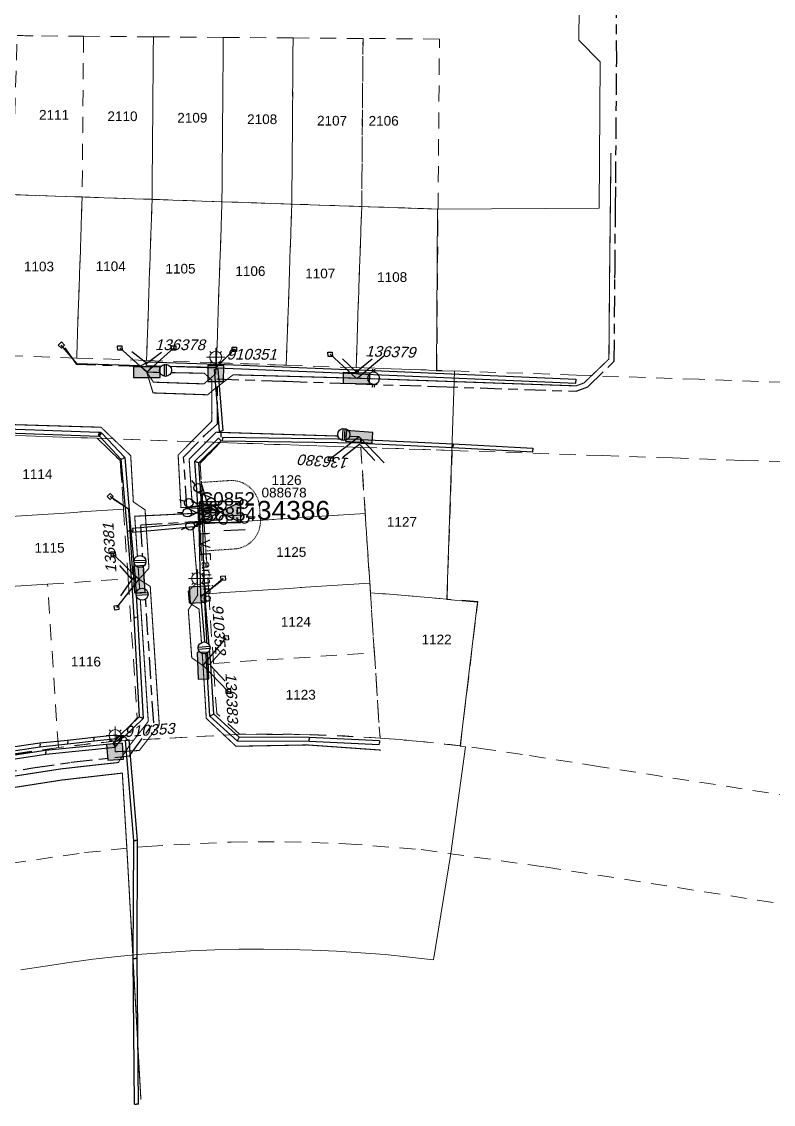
# Model space of a CAD drawing. Header units: metres. Extents: x 296308 to 298462, y 6229542 to 6231092.
# Drawn here: x 297662.2 to 297802, y 6230031.2 to 6230232.6 of the extents above; entities that cross this region are included whole.
import ezdxf
from ezdxf.enums import TextEntityAlignment as Align

# ---------------------------------------------------------------- set-up
doc = ezdxf.new("R2010")
doc.units = ezdxf.units.M
for name, pattern in [('Cable Exist UG', [8.2, 4, -1.2, 1.8, -1.2]), ('Dash', [5, 3, -2]), ('HIDDEN', [0.375, 0.25, -0.125]), ('HIDDEN2', [0.1875, 0.125, -0.0625]), ('IECLCENT', [15.5, 9.5, -2, 2, -2])]:
    doc.linetypes.add(name, pattern=pattern)
doc.layers.get('0').update_dxf_attribs({"color": 6})
for name, color, linetype, lineweight in [('Cadastre Developer_SP_EXT', 9, 'Continuous', 5), ('Cadastre Land Parcels_SP_EXT', 9, 'Continuous', 5), ('Cadastre Other Property_SP_EXT', 9, 'HIDDEN', 5)]:
    doc.layers.add(name, color=color, linetype=linetype, lineweight=lineweight)
for name, color, linetype in [('Duct_SP_EXT', 7, 'Continuous'), ('Equip_HV_EXT', 7, 'Continuous'), ('Equip_LV_EXT', 7, 'Continuous'), ('Equip_SP_SL_EXT', 7, 'Continuous'), ('Mains_HV_EXT', 7, 'Continuous'), ('Mains_LV_EXT', 7, 'Continuous'), ('Mains_LV_SL_EXT', 7, 'Continuous'), ('Notes_LV_MISC', 7, 'Continuous'), ('Notes_SP_MISC', 7, 'Continuous'), ('Services_SP_EXT', 7, 'Continuous'), ('Sub_SP_EXT', 7, 'Continuous'), ('SupportsUG_SP_LV_EXT', 7, 'Continuous'), ('SupportsUG_SP_LV_SL_EXT', 7, 'Continuous')]:
    doc.layers.add(name, color=color, linetype=linetype)
doc.styles.add('COLUMN_LABEL', font='arial.ttf')
doc.styles.add('iecARIAL', font='arial.ttf', dxfattribs={"height": 2})
doc.styles.add('POLE_LABEL', font='arial.ttf')
doc.styles.get("Standard").update_dxf_attribs({"font": 'arial.ttf'})
doc.styles.add('SWITCH_LABEL', font='arial.ttf', dxfattribs={"height": 2.5})
doc.linetypes.add('Cable E UG', pattern='A,6,-0.5,["E",Standard,S=1.7,R=0,X=0.5,Y=-1],-2.9', length=9.4)

# ---------------------------------------------------------------- blocks, each defined once
blk = doc.blocks.new('SUB_PADMOUNT_EXT')
for points in [[(0, 0), (-3.84, 1.92), (-3.84, -1.92)], [(0, 0), (3.84, 1.92), (3.84, -1.92)]]:
    blk.add_hatch(color=256).paths.add_polyline_path(points)
for p, q in [((3.84, 1.92), (-3.84, -1.92)), ((-3.84, 1.92), (3.84, -1.92))]:
    blk.add_line(p, q)
blk.add_lwpolyline([(-3.84, -1.92), (3.84, -1.92), (3.84, 1.92), (-3.84, 1.92)], close=True)
for tag, height, flags, p in [('ASSET_NUM', 3.5, 8, (2, 2)), ('STREET_CODE', 0.2, 9, (1.5, 0)), ('CONSTRUCTED_VOLTAGE', 0.2, 9, (1.5, -0.2)), ('OPERATING_VOLTAGE', 0.2, 9, (1.5, -0.6)), ('ORIENTATION', 0.2, 9, (1.5, -0.8)), ('OWNED_BY', 0.2, 9, (1.5, -1)), ('OPERATED_BY', 0.2, 9, (1.5, -1.2)), ('SECONDARY_VOLTAGE', 0.2, 9, (1.5, -1.6)), ('STATE', 0.2, 9, (1.5, -1.8)), ('NO_PHASES', 0.2, 9, (1.5, -0.4)), ('MAINTAINED_BY', 0.2, 9, (1.5, -1.4)), ('PARENT', 0.2, 9, (1.5, -2)), ('SUBSTATION_TYPE', 0.2, 9, (1.5, -2.2)), ('STREETNAME', 0.2, 9, (1.5, -3)), ('SUBURB', 0.2, 9, (1.5, -3.2)), ('Z', 0.2, 1, (1.5, -3.6)), ('USAGE', 0.2, 9, (1.5, -2.4)), ('LEGEND', 0.2, 9, (1.5, -2.6)), ('LOCATION', 0.2, 9, (1.5, -2.8)), ('NOTES', 0.2, 9, (1.5, -3.4))]:
    blk.add_attdef(tag, text='', height=height, dxfattribs=dict(flags=flags)).set_placement(p, align=Align.MIDDLE_LEFT)
blk = doc.blocks.new('COLUMN_EXT')
blk.add_hatch(color=256).paths.add_polyline_path([(-1.49, 1.48), (-1.49, -1.49), (1.48, -1.49), (1.48, 1.48)])
blk.add_lwpolyline([(-1.49, -1.49), (1.48, -1.49), (1.48, 1.48), (-1.49, 1.48)], close=True)
at = {"style": 'COLUMN_LABEL', "oblique": 15, "flags": 8}
blk.add_attdef('ASSET_NUM', text='', height=2, dxfattribs=at).set_placement((2, 2), align=Align.BOTTOM_LEFT)
at = {"flags": 9}
for tag, style, p in [('STRUCTURE_PLANT_NUMBER', 'POLE_LABEL', (1.81, 0.03)), ('STREET_CODE', 'COLUMN_LABEL', (1.81, -0.2))]:
    blk.add_attdef(tag, text='', height=0.2, dxfattribs=dict(at, style=style)).set_placement(p, align=Align.MIDDLE_LEFT)
for tag, p in [('COLUMN_TYPE', (1.81, -0.4)), ('OWNED_BY', (1.81, -0.6)), ('STATE', (1.81, -0.8)), ('USAGE', (1.81, -1)), ('STREETNAME', (1.81, -1.6)), ('SUBURB', (1.81, -1.8)), ('LEGEND', (1.81, -1.2)), ('LOCATION', (1.81, -1.4)), ('NOTES', (1.81, -2))]:
    blk.add_attdef(tag, text='', height=0.2, dxfattribs=at).set_placement(p, align=Align.MIDDLE_LEFT)
at = {"flags": 1}
blk.add_attdef('Z', (1.81, -2.35), '', height=0.2, dxfattribs=at)
blk = doc.blocks.new('PILLAR_EXT')
blk.add_hatch(color=256).paths.add_polyline_path([(-2.475, 0.99), (-2.475, -0.99), (2.475, -0.99), (2.475, 0.99)])
blk.add_lwpolyline([(-2.475, -0.99), (2.475, -0.99), (2.475, 0.99), (-2.475, 0.99)], close=True)
at = {"style": 'iecARIAL', "oblique": 15, "flags": 8}
blk.add_attdef('ASSET_NUM', text='', height=2, dxfattribs=at).set_placement((1.5, 3.5), align=Align.BOTTOM_LEFT)
for tag, p, flags in [('OWNED_BY', (0, -0.2), 9), ('STATE', (0, -0.4), 9), ('SUPPORT_TYPE', (0, -0.6), 9), ('STREETNAME', (0, -1.8), 9), ('SUBURB', (0, -2), 1), ('USAGE', (0, -0.8), 9), ('LEGEND', (0, -1), 9), ('LOCATION', (0, -1.2), 9), ('NOTES', (0, -1.4), 9), ('PARENT', (0, -1.6), 9)]:
    blk.add_attdef(tag, p, '', height=0.2, dxfattribs=dict(flags=flags))
blk = doc.blocks.new('*U169')
at = {"lineweight": 15}
for p, q in [((-1.46, 5.46), (-1.06, 5.06)), ((0, 1.75), (0, 6.25)), ((1.46, 5.46), (1.06, 5.06)), ((-2.25, 4), (2.25, 4)), ((-1.46, 2.54), (-1.06, 2.94)), ((1.46, 2.54), (1.06, 2.94)), ((0, 0), (0, 2.5))]:
    blk.add_line(p, q, dxfattribs=at)
blk.add_circle((0, 4), 1.5, dxfattribs=at)
at = {"style": 'iecARIAL', "oblique": 15, "flags": 9}
blk.add_attdef('ASSET_NUM', text='', height=2, dxfattribs=at).set_placement((1.5, 1.5), align=Align.BOTTOM_RIGHT)
for tag, p, height, flags in [('OPERATING_VOLTAGE', (0.98, -1.65), 0.2, 9), ('ORIENTATION', (0.98, -1.85), 0.2, 9), ('OWNED_BY', (0.98, -2.05), 0.2, 9), ('STATE', (0.98, -2.25), 0.2, 9), ('CONSTRUCTED_VOLTAGE', (0.98, -0.65), 0.2, 9), ('CONTROL_TYPE', (0.98, -0.85), 0.2, 9), ('LANTERN_PURPOSE', (0.98, -1.05), 0.2, 9), ('LANTERN_TYPE', (0.98, -1.25), 0.2, 9), ('NO_PHASES', (0.98, -1.45), 0.2, 9), ('USAGE', (0.98, -2.45), 0.2, 9), ('CEXIST', (0.98, -2.65), 0.2, 9), ('CNEW', (0.98, -2.85), 0.2, 9), ('LNUMBER', (2.18, -3.25), 2.5, 8), ('CNUMBER', (0.98, -3.05), 0.2, 9), ('CREMOVE', (0.98, -3.25), 0.2, 9), ('CREPLACE', (0.98, -3.45), 0.2, 9), ('LKINGHEIGHT', (0.98, -3.65), 0.2, 9), ('LBRACKET', (0.98, -3.85), 0.2, 9), ('LBRACKETVOCAB', (0.98, -4.05), 0.2, 9), ('LCATEGORY', (0.98, -4.25), 0.2, 9), ('LCHARGE1', (0.98, -4.45), 0.2, 9), ('LCHARGE1PERCENT', (0.98, -4.65), 0.2, 9), ('LCHARGE2', (0.98, -4.85), 0.2, 9), ('LCHARGE2PERCENT', (0.98, -5.05), 0.2, 9), ('LCHARGE3', (0.98, -5.25), 0.2, 9), ('LCHARGE3PERCENT', (0.98, -5.45), 0.2, 9), ('LEXIST', (0.98, -5.65), 0.2, 9), ('LLAMP', (0.98, -5.85), 0.2, 9), ('LLAMPVOCAB', (0.98, -6.05), 0.2, 9), ('LMAST', (0.98, -6.25), 0.2, 9), ('LMASTVOCAB', (0.98, -6.45), 0.2, 9), ('LNEW', (0.98, -6.65), 0.2, 9), ('LANTNUMBER', (0.98, -6.85), 0.2, 9), ('LOUTREACH', (0.98, -7.25), 0.2, 9), ('LOUTREACHVOCAB', (0.98, -7.45), 0.2, 9), ('LRATECODE', (0.98, -7.65), 0.2, 9), ('LREMOVE', (0.98, -7.85), 0.2, 9), ('LREPLACE', (0.98, -8.05), 0.2, 9), ('LTYPE', (0.98, -8.25), 0.2, 9), ('STREETNAME', (0.98, -9.25), 0.2, 9), ('SUBURB', (0.98, -9.45), 0.2, 1), ('LTYPEVOCAB', (0.98, -8.45), 0.2, 9), ('LEGEND', (0.98, -8.65), 0.2, 9), ('LOCATION', (0.98, -8.85), 0.2, 9), ('NOTES', (0.98, -9.05), 0.2, 9)]:
    blk.add_attdef(tag, p, '', height=height, dxfattribs=dict(flags=flags))
blk = doc.blocks.new('CCP_EXT')
at = {"flags": 9}
for tag, p in [('STATE', (0, -1.8)), ('NOTES', (0, -2))]:
    blk.add_attdef(tag, text='', height=0.2, dxfattribs=at).set_placement(p, align=Align.MIDDLE_LEFT)
blk.add_wipeout([(0, 0.57), (0.57, 0), (0, -0.57), (-0.57, 0)])
blk.add_lwpolyline([(-0.57, 0), (0, 0.57), (0.57, 0), (0, -0.57), (-0.57, 0)])
at = {"flags": 1}
blk.add_attdef('Z', (0, 0), '', height=0.2, dxfattribs=at)
at = {"flags": 9}
for tag, p in [('CCP_TYPE', (0, 0)), ('CONSTRUCTED_VOLTAGE', (0, -0.2)), ('OPERATING_VOLTAGE', (0, -0.6)), ('ORIENTATION', (0, -0.8)), ('OWNED_BY', (0, -1)), ('NO_PHASES', (0, -0.4)), ('USAGE', (0, -1.2)), ('LEGEND', (0, -1.4)), ('LIFE_SUPPORT', (0, -1.6))]:
    blk.add_attdef(tag, text='', height=0.2, dxfattribs=at).set_placement(p, align=Align.MIDDLE_LEFT)
blk = doc.blocks.new('LV_UG_DFUSE_CLOSED_EXT')
for points in [[(1, 0), (0, 0)], [(5.04, 0.73), (2.16, -0.72)], [(5.05, -0.71), (2.16, 0.72)], [(6.2, 0.01), (7.2, 0.01)]]:
    blk.add_lwpolyline(points)
for centre in [(1.8, 0), (5.4, 0.01)]:
    blk.add_circle(centre, 0.8)
at = {"flags": 9}
for tag, p in [('ACTUAL_STATUS', (0, 0)), ('CONSTRUCTED_VOLTAGE', (0, -0.2)), ('OPERATING_VOLTAGE', (0, -0.6)), ('ORIENTATION', (0, -0.8)), ('STATE', (0, -1)), ('SWITCH_TYPE', (0, -1.2)), ('NO_PHASES', (0, -0.4)), ('USAGE', (0, -1.4)), ('NOTES', (0, -1.6))]:
    blk.add_attdef(tag, text='', height=0.2, dxfattribs=at).set_placement(p, align=Align.MIDDLE_LEFT)
at = {"flags": 1}
blk.add_attdef('Z', (0, 0), '', height=0.2, dxfattribs=at)
blk = doc.blocks.new('LV_UG_LINKS_CLOSED_EXT')
blk.add_wipeout([(-1.06, 1.06), (-1.18, 0.92), (-1.29, 0.76), (-1.37, 0.59), (-1.43, 0.42), (-1.48, 0.23), (-1.49, 0.05), (-1.49, -0.14), (-1.46, -0.33), (-1.41, -0.51), (-1.33, -0.68), (-1.24, -0.84), (-1.12, -0.99), (-0.99, -1.12), (-0.84, -1.24), (-0.68, -1.33), (-0.51, -1.41), (-0.33, -1.46), (-0.14, -1.49), (0.05, -1.49), (0.23, -1.48), (0.42, -1.43), (0.59, -1.37), (0.76, -1.29), (0.92, -1.18), (1.06, -1.06), (1.18, -0.92), (1.29, -0.76), (1.37, -0.59), (1.43, -0.42), (1.48, -0.23), (1.49, -0.05), (1.49, 0.14), (1.46, 0.33), (1.41, 0.51), (1.33, 0.68), (1.24, 0.84), (1.12, 0.99), (0.99, 1.12), (0.84, 1.24), (0.68, 1.33), (0.51, 1.41), (0.33, 1.46), (0.14, 1.49), (-0.05, 1.49), (-0.23, 1.48), (-0.42, 1.43), (-0.59, 1.37), (-0.76, 1.29), (-0.92, 1.18)])
for p, q in [((-0.25, -1.48), (-0.25, 1.48)), ((0.25, -1.48), (0.25, 1.48))]:
    blk.add_line(p, q)
blk.add_circle((0, 0), 1.5)
at = {"flags": 9}
for tag, p in [('ACTUAL_STATUS', (0, 0)), ('CONSTRUCTED_VOLTAGE', (0, -0.2)), ('OPERATING_VOLTAGE', (0, -0.6)), ('ORIENTATION', (0, -0.8)), ('STATE', (0, -1)), ('SWITCH_TYPE', (0, -1.2)), ('NO_PHASES', (0, -0.4)), ('USAGE', (0, -1.4)), ('NOTES', (0, -1.6))]:
    blk.add_attdef(tag, text='', height=0.2, dxfattribs=at).set_placement(p, align=Align.MIDDLE_LEFT)
at = {"flags": 1}
blk.add_attdef('Z', (0, 0), '', height=0.2, dxfattribs=at)
blk = doc.blocks.new('LV_UG_LINKS_OPEN_EXT')
for p, q in [((-0.25, 1.47), (-0.25, 2.22)), ((0.25, 1.47), (0.25, 2.22)), ((-0.25, -1.47), (-0.25, -2.22)), ((0.25, -1.47), (0.25, -2.22))]:
    blk.add_line(p, q)
at = {"flags": 9}
for tag, p in [('ACTUAL_STATUS', (0, 0)), ('CONSTRUCTED_VOLTAGE', (0, -0.2)), ('OPERATING_VOLTAGE', (0, -0.6)), ('ORIENTATION', (0, -0.8)), ('STATE', (0, -1)), ('SWITCH_TYPE', (0, -1.2)), ('NO_PHASES', (0, -0.4)), ('USAGE', (0, -1.4)), ('NOTES', (0, -1.6))]:
    blk.add_attdef(tag, text='', height=0.2, dxfattribs=at).set_placement(p, align=Align.MIDDLE_LEFT)
at = {"flags": 1}
blk.add_attdef('Z', (0, 0), '', height=0.2, dxfattribs=at)
blk.add_wipeout([(-0.25, 1.47), (-0.43, 1.43), (-0.61, 1.36), (-0.77, 1.28), (-0.93, 1.17), (-1.07, 1.05), (-1.19, 0.9), (-1.29, 0.75), (-1.38, 0.58), (-1.44, 0.4), (-1.48, 0.22), (-1.49, 0.03), (-1.49, -0.16), (-1.45, -0.34), (-1.4, -0.52), (-1.32, -0.69), (-1.23, -0.85), (-1.11, -1), (-0.98, -1.13), (-0.83, -1.24), (-0.66, -1.34), (-0.49, -1.41), (-0.31, -1.46), (-0.13, -1.49), (0.06, -1.49), (0.25, -1.47), (0.43, -1.43), (0.61, -1.36), (0.77, -1.28), (0.93, -1.17), (1.07, -1.05), (1.19, -0.9), (1.29, -0.75), (1.38, -0.58), (1.44, -0.4), (1.48, -0.22), (1.49, -0.03), (1.49, 0.16), (1.45, 0.34), (1.4, 0.52), (1.32, 0.69), (1.23, 0.85), (1.11, 1), (0.98, 1.13), (0.83, 1.24), (0.66, 1.34), (0.49, 1.41), (0.31, 1.46), (0.13, 1.49), (-0.06, 1.49)])
blk.add_lwpolyline([(0, -1.49, 1), (0, 1.49, 1)], format="xyb", close=True)
blk = doc.blocks.new('SWG_HOLEC_SU_EXT')
blk.add_line((1.8, -2), (5.8, -2))
for points in [[(1, 0), (0, 0)], [(6.6, 0), (7.6, 0)]]:
    blk.add_lwpolyline(points)
for points in [[(1.8, -0.8, 1), (1.8, 0.8, 1)], [(5.8, -0.8, 1), (5.8, 0.8, 1)]]:
    blk.add_lwpolyline(points, format="xyb", close=True)
at = {"style": 'SWITCH_LABEL', "flags": 8}
blk.add_attdef('ASSET_NUM', text='', height=2.5, rotation=179.9544, dxfattribs=at).set_placement((-2.4, 0), align=Align.MIDDLE_LEFT)
at = {"flags": 1}
blk.add_attdef('Z', (0, 0), '', height=0.2, dxfattribs=at)
at = {"flags": 9}
for tag, p in [('ACTUAL_STATUS', (0, -0.4)), ('CONSTRUCTED_VOLTAGE', (0, -0.6)), ('OPERATING_VOLTAGE', (0, -1)), ('ORIENTATION', (0, -1.2)), ('OWNED_BY', (0, -1.4)), ('STATE', (0, -1.8)), ('SWITCH_TYPE', (0, -2)), ('NO_PHASES', (0, -0.8)), ('PARENT', (0, -1.6)), ('STREETNAME', (0, -2.6)), ('SUBURB', (0, -2.8)), ('USAGE', (0, -2.2)), ('LOCATION', (0, -2.4)), ('NOTES', (0, -3))]:
    blk.add_attdef(tag, text='', height=0.2, dxfattribs=at).set_placement(p, align=Align.MIDDLE_LEFT)
at = {"style": 'SWITCH_LABEL', "flags": 9}
blk.add_attdef('STREET_CODE', text='', height=0.2, dxfattribs=at).set_placement((0, -0.2), align=Align.MIDDLE_LEFT)

msp = doc.modelspace()

# ---------------------------------------------------------------- linework, layer by layer
at = {"layer": 'Cadastre Developer_SP_EXT', "linetype": 'Dash'}
for points in [[(297673.5, 6230200.02), (297660.51, 6230200.47), (297661.39, 6230230.07), (297661.39, 6230230.07, 0.005454), (297665.95, 6230229.98), (297665.95, 6230229.98), (297673.74, 6230229.92)], [(297747.07, 6230124.72), (297727.1, 6230126.36), (297728.88, 6230099.32), (297728.88, 6230099.32, -0.012504), (297743.82, 6230097.89)]]:
    msp.add_lwpolyline(points, format="xyb", close=True, dxfattribs=at)
for points in [[(297686.73, 6230229.82), (297673.74, 6230229.92), (297673.5, 6230200.02), (297686.49, 6230199.58), (297686.73, 6230229.82)], [(297699.73, 6230229.72), (297686.73, 6230229.82), (297686.49, 6230199.58), (297699.49, 6230199.13), (297699.73, 6230229.72)], [(297712.72, 6230229.61), (297699.73, 6230229.72), (297699.49, 6230199.13), (297712.48, 6230198.69), (297712.72, 6230229.61)], [(297725.72, 6230229.51), (297712.72, 6230229.61), (297712.48, 6230198.69), (297725.47, 6230198.24), (297725.72, 6230229.51)], [(297739.93, 6230229.4), (297725.72, 6230229.51), (297725.47, 6230198.24), (297739.67, 6230197.76), (297739.93, 6230229.4)], [(297739.67, 6230197.76), (297725.47, 6230198.24), (297724.44, 6230168.26), (297739.44, 6230167.75), (297739.67, 6230197.76)], [(297742.3, 6230152.84), (297725.31, 6230153.42), (297727.1, 6230126.36), (297741.35, 6230125.19), (297742.3, 6230152.84)], [(297669.07, 6230097.56), (297667.06, 6230127.96), (297652.09, 6230126.97), (297654.19, 6230095.24), (297661.17, 6230096.43), (297669.07, 6230097.56)]]:
    msp.add_lwpolyline(points, close=True, dxfattribs=at)
for points in [[(297820.91, 6230086.02), (297769.53, 6230094.05), (297755.38, 6230096.26), (297748.95, 6230097.22), (297743.82, 6230097.89), (297736.36, 6230098.7), (297728.88, 6230099.32), (297715.84, 6230099.95), (297702.78, 6230100.02), (297680.01, 6230098.78), (297669.07, 6230097.56), (297654.19, 6230095.24), (297641.83, 6230092.73), (297629.13, 6230089.58), (297617.45, 6230086.15), (297611.65, 6230084.25), (297604.3, 6230081.66), (297597.89, 6230079.22), (297591.25, 6230076.52), (297584.58, 6230073.61), (297574.83, 6230069.01)], [(297573.03, 6230045.52), (297585.71, 6230052.06), (297591.16, 6230054.63), (297600, 6230058.49), (297609.67, 6230062.31), (297623.48, 6230067.07), (297630.81, 6230069.28), (297645.33, 6230073.01), (297660.07, 6230075.96), (297673.9, 6230078), (297685.52, 6230079.17), (297701.21, 6230079.97), (297711.22, 6230080.03), (297722.54, 6230079.66), (297736.56, 6230078.56), (297759.52, 6230075.35), (297805.47, 6230068.17)]]:
    msp.add_lwpolyline(points, dxfattribs=at)
at = {"layer": 'Cadastre Land Parcels_SP_EXT', "linetype": 'Continuous'}
for points in [[(297637.81, 6230250.28), (297630.15, 6230201.45), (297739.6, 6230197.72), (297769.61, 6230197.92), (297769.81, 6230225.15), (297769.81, 6230225.15), (297765.84, 6230229.17), (297766.05, 6230247.18)], [(297662.11, 6230056.16), (297666.58, 6230056.9), (297671.06, 6230057.56), (297675.56, 6230058.15), (297680.06, 6230058.66), (297684.57, 6230059.08), (297689.09, 6230059.44), (297693.62, 6230059.7), (297698.14, 6230059.9), (297702.68, 6230060.01), (297707.21, 6230060.04), (297711.74, 6230059.99), (297716.27, 6230059.87), (297720.8, 6230059.66), (297725.32, 6230059.38), (297729.84, 6230059.02), (297734.35, 6230058.57), (297738.85, 6230058.05), (297742.08, 6230077.82), (297744.78, 6230097.67), (297743.77, 6230097.79), (297747.02, 6230124.64), (297741.29, 6230125.11), (297742.74, 6230167.58), (297739.37, 6230167.69), (297739.6, 6230197.72), (297630.15, 6230201.45)]]:
    msp.add_lwpolyline(points, dxfattribs=at)
at = {"layer": 'Cadastre Other Property_SP_EXT', "linetype": 'HIDDEN2'}
msp.add_lwpolyline([(297695.66, 6230146.89), (297696.51, 6230134.15), (297701.99, 6230134.53), (297701.99, 6230134.53, 0.414216), (297706.62, 6230140.18), (297706.62, 6230140.18), (297706.46, 6230142.59), (297706.46, 6230142.59, 0.416052), (297700.54, 6230147.22), (297700.54, 6230147.22), (297695.66, 6230146.89)], format="xyb", close=True, dxfattribs=at)
at = {"layer": 'Duct_SP_EXT'}
for p, q in [((297685.44, 6230168.64), (297685.45, 6230168.99)), ((297685.46, 6230169.35), (297685.45, 6230168.99)), ((297685.46, 6230169.35), (297698.56, 6230168.91)), ((297698.56, 6230168.91), (297698.55, 6230168.55)), ((297698.57, 6230168.91), (297698.55, 6230168.55)), ((297698.57, 6230168.91), (297724.41, 6230167.86)), ((297685.44, 6230168.64), (297698.54, 6230168.19)), ((297698.02, 6230167.88), (297698.37, 6230167.91)), ((297698.02, 6230167.88), (297698.94, 6230156.42)), ((297698.73, 6230167.94), (297698.37, 6230167.91)), ((297698.54, 6230168.19), (297698.55, 6230168.55)), ((297698.54, 6230168.19), (297698.55, 6230168.55)), ((297698.54, 6230168.19), (297724.38, 6230167.14)), ((297698.73, 6230167.94), (297699.65, 6230156.48)), ((297724.38, 6230167.14), (297724.4, 6230167.5)), ((297724.38, 6230167.14), (297724.4, 6230167.5)), ((297724.38, 6230167.14), (297724.79, 6230167.12)), ((297724.41, 6230167.86), (297724.4, 6230167.5)), ((297724.41, 6230167.86), (297724.4, 6230167.5)), ((297724.41, 6230167.86), (297724.82, 6230167.84)), ((297724.79, 6230167.12), (297724.81, 6230167.48)), ((297724.82, 6230167.84), (297724.81, 6230167.48)), ((297765.29, 6230165.37), (297765.31, 6230165.73)), ((297765.32, 6230166.09), (297765.31, 6230165.73)), ((297636.94, 6230156.92), (297676.57, 6230155.53)), ((297636.96, 6230157.64), (297676.6, 6230156.25)), ((297676.57, 6230155.53), (297676.58, 6230155.89)), ((297676.57, 6230155.53), (297676.63, 6230155.53)), ((297676.6, 6230156.25), (297676.58, 6230155.89)), ((297676.6, 6230156.25), (297676.82, 6230156.25)), ((297676.63, 6230155.53), (297676.72, 6230155.89)), ((297676.63, 6230155.53), (297676.69, 6230155.5)), ((297676.69, 6230155.5), (297676.91, 6230155.79)), ((297676.69, 6230155.5), (297680.7, 6230151.2)), ((297676.82, 6230156.25), (297676.72, 6230155.89)), ((297676.82, 6230156.25), (297677.14, 6230156.08)), ((297677.14, 6230156.08), (297676.91, 6230155.79)), ((297677.14, 6230156.08), (297681.4, 6230151.51)), ((297694.45, 6230150.83), (297698.86, 6230155.14)), ((297698.86, 6230155.14), (297699.12, 6230154.88)), ((297698.94, 6230156.42), (297699.29, 6230156.45)), ((297699.37, 6230154.62), (297699.12, 6230154.88)), ((297699.65, 6230156.48), (297699.29, 6230156.45)), ((297699.6, 6230155.26), (297699.59, 6230154.9)), ((297699.59, 6230154.54), (297699.59, 6230154.9)), ((297725.25, 6230154.91), (297699.6, 6230155.26)), ((297725.25, 6230154.91), (297725.24, 6230154.55)), ((297725.37, 6230154.91), (297725.35, 6230154.55)), ((297725.37, 6230154.91), (297742.48, 6230154.09)), ((297695.19, 6230150.55), (297699.37, 6230154.62)), ((297725.24, 6230154.19), (297699.59, 6230154.54)), ((297725.24, 6230154.19), (297725.24, 6230154.55)), ((297725.34, 6230154.19), (297725.35, 6230154.55)), ((297725.34, 6230154.19), (297742.44, 6230153.37)), ((297742.44, 6230153.37), (297742.46, 6230153.73)), ((297742.44, 6230153.37), (297757.29, 6230152.57)), ((297742.48, 6230154.09), (297742.46, 6230153.73)), ((297742.48, 6230154.09), (297757.33, 6230153.28)), ((297757.29, 6230152.57), (297757.31, 6230152.93)), ((297757.33, 6230153.28), (297757.31, 6230152.93)), ((297680.7, 6230151.2), (297681.05, 6230151.36)), ((297680.7, 6230151.2), (297681.84, 6230137.84)), ((297681.4, 6230151.51), (297681.05, 6230151.36)), ((297681.4, 6230151.51), (297682.56, 6230137.9)), ((297695.04, 6230141.92), (297694.45, 6230150.83)), ((297694.45, 6230150.83), (297694.82, 6230150.69)), ((297695.19, 6230150.55), (297694.82, 6230150.69)), ((297695.76, 6230141.97), (297695.19, 6230150.55)), ((297695.04, 6230141.92), (297695.4, 6230141.95)), ((297695.04, 6230141.92), (297695.4, 6230141.95)), ((297695.21, 6230139.34), (297695.04, 6230141.92)), ((297695.76, 6230141.97), (297695.4, 6230141.95)), ((297695.76, 6230141.97), (297695.4, 6230141.95)), ((297695.93, 6230139.38), (297695.76, 6230141.97)), ((297694.85, 6230139.39), (297682.87, 6230138.3)), ((297694.92, 6230138.67), (297682.94, 6230137.58)), ((297694.85, 6230139.39), (297694.89, 6230139.03)), ((297694.92, 6230138.67), (297694.89, 6230139.03)), ((297695.21, 6230139.34), (297695.57, 6230139.36)), ((297695.21, 6230139.34), (297695.57, 6230139.36)), ((297695.23, 6230139.1), (297695.21, 6230139.34)), ((297695.23, 6230139.1), (297695.58, 6230139.12)), ((297695.36, 6230133.48), (297695.23, 6230139.1)), ((297695.93, 6230139.38), (297695.57, 6230139.36)), ((297695.93, 6230139.38), (297695.57, 6230139.36)), ((297695.94, 6230139.13), (297695.58, 6230139.12)), ((297695.94, 6230139.13), (297695.93, 6230139.38)), ((297696.08, 6230133.5), (297695.94, 6230139.13)), ((297681.84, 6230137.84), (297682.2, 6230137.87)), ((297681.84, 6230137.84), (297682.2, 6230137.87)), ((297681.84, 6230137.84), (297682.62, 6230129.06)), ((297682.56, 6230137.9), (297682.2, 6230137.87)), ((297682.56, 6230137.9), (297682.2, 6230137.87)), ((297682.56, 6230137.9), (297683.34, 6230129.12)), ((297682.87, 6230138.3), (297682.91, 6230137.94)), ((297682.94, 6230137.58), (297682.91, 6230137.94)), ((297695.36, 6230133.48), (297695.72, 6230133.49)), ((297695.36, 6230133.48), (297695.72, 6230133.49)), ((297695.58, 6230125.95), (297695.36, 6230133.48)), ((297696.08, 6230133.5), (297695.72, 6230133.49)), ((297696.08, 6230133.5), (297695.72, 6230133.49)), ((297696.3, 6230125.97), (297696.08, 6230133.5)), ((297682.62, 6230129.06), (297682.98, 6230129.09)), ((297682.62, 6230129.06), (297682.64, 6230128.89)), ((297682.64, 6230128.89), (297683, 6230128.91)), ((297682.64, 6230128.89), (297683, 6230128.91)), ((297682.64, 6230128.89), (297683.08, 6230121.76)), ((297683.34, 6230129.12), (297682.98, 6230129.09)), ((297683.35, 6230128.94), (297683, 6230128.91)), ((297683.35, 6230128.94), (297683, 6230128.91)), ((297683.34, 6230129.12), (297683.35, 6230128.94)), ((297683.35, 6230128.94), (297683.8, 6230121.8)), ((297695.58, 6230125.94), (297695.94, 6230125.96)), ((297695.58, 6230125.95), (297695.94, 6230125.96)), ((297695.58, 6230125.9), (297695.58, 6230125.94)), ((297695.58, 6230125.9), (297695.94, 6230125.92)), ((297696.69, 6230112.98), (297695.58, 6230125.9)), ((297696.3, 6230125.98), (297695.94, 6230125.96)), ((297696.3, 6230125.97), (297695.94, 6230125.96)), ((297696.3, 6230125.95), (297695.94, 6230125.92)), ((297696.3, 6230125.95), (297696.3, 6230125.98)), ((297697.41, 6230113.04), (297696.3, 6230125.95)), ((297683.08, 6230121.76), (297683.44, 6230121.78)), ((297683.08, 6230121.76), (297684.1, 6230103.27)), ((297683.8, 6230121.8), (297683.44, 6230121.78)), ((297683.8, 6230121.8), (297684.83, 6230102.99)), ((297696.69, 6230112.99), (297697.05, 6230113.01)), ((297696.69, 6230112.98), (297697.05, 6230113.01)), ((297697.25, 6230103.42), (297696.69, 6230112.99)), ((297697.41, 6230113.04), (297697.05, 6230113.01)), ((297697.41, 6230113.03), (297697.05, 6230113.01)), ((297697.95, 6230103.76), (297697.41, 6230113.03)), ((297684.1, 6230103.27), (297680.62, 6230099.9)), ((297684.83, 6230102.99), (297681.12, 6230099.39)), ((297684.1, 6230103.27), (297684.46, 6230103.13)), ((297684.83, 6230102.99), (297684.46, 6230103.13)), ((297697.25, 6230103.42), (297697.6, 6230103.59)), ((297702.39, 6230098.74), (297697.25, 6230103.42)), ((297697.95, 6230103.76), (297697.6, 6230103.59)), ((297702.67, 6230099.46), (297697.95, 6230103.76)), ((297660.96, 6230097.73), (297665.62, 6230098.41)), ((297665.62, 6230098.41), (297670.77, 6230098.94)), ((297665.62, 6230098.41), (297665.67, 6230098.06)), ((297666.66, 6230097.06), (297679.27, 6230098.31)), ((297670.77, 6230098.94), (297675.64, 6230099.5)), ((297670.77, 6230098.94), (297670.81, 6230098.58)), ((297670.85, 6230098.23), (297670.81, 6230098.58)), ((297670.85, 6230098.23), (297675.72, 6230098.79)), ((297675.64, 6230099.5), (297679.88, 6230099.92)), ((297675.64, 6230099.5), (297675.68, 6230099.15)), ((297675.72, 6230098.79), (297675.68, 6230099.15)), ((297675.72, 6230098.79), (297679.95, 6230099.21)), ((297679.27, 6230098.31), (297680.4, 6230099.69)), ((297679.27, 6230098.31), (297679.46, 6230097.97)), ((297679.64, 6230097.62), (297680.95, 6230099.24)), ((297679.88, 6230099.92), (297679.91, 6230099.56)), ((297679.95, 6230099.21), (297679.91, 6230099.56)), ((297680.4, 6230099.69), (297680.68, 6230099.46)), ((297680.62, 6230099.9), (297680.87, 6230099.65)), ((297680.95, 6230099.24), (297680.68, 6230099.46)), ((297681.12, 6230099.39), (297680.87, 6230099.65)), ((297681.55, 6230098.9), (297681.91, 6230098.93)), ((297683.07, 6230080.21), (297681.55, 6230098.9)), ((297682.26, 6230098.96), (297681.91, 6230098.93)), ((297683.79, 6230080.27), (297682.26, 6230098.96)), ((297702.39, 6230098.74), (297702.53, 6230099.1)), ((297715.72, 6230098.7), (297702.39, 6230098.74)), ((297702.67, 6230099.46), (297702.53, 6230099.1)), ((297715.73, 6230099.42), (297702.67, 6230099.46)), ((297715.73, 6230099.42), (297715.72, 6230099.06)), ((297715.72, 6230098.7), (297715.72, 6230099.06)), ((297728.74, 6230098.07), (297715.72, 6230098.7)), ((297728.77, 6230098.79), (297715.73, 6230099.42)), ((297728.74, 6230098.07), (297728.76, 6230098.43)), ((297728.77, 6230098.79), (297728.76, 6230098.43)), ((297657.13, 6230095.6), (297666.66, 6230097.06)), ((297657.25, 6230094.89), (297666.75, 6230096.35)), ((297661.08, 6230097.02), (297665.71, 6230097.7)), ((297665.71, 6230097.7), (297665.67, 6230098.06)), ((297665.71, 6230097.7), (297670.85, 6230098.23)), ((297666.66, 6230097.06), (297666.71, 6230096.7)), ((297666.75, 6230096.35), (297666.71, 6230096.7)), ((297666.75, 6230096.35), (297679.64, 6230097.62)), ((297679.64, 6230097.62), (297679.46, 6230097.97)), ((297682.99, 6230058.29), (297683.07, 6230080.25)), ((297683.07, 6230080.25), (297683.43, 6230080.24)), ((297683.07, 6230080.21), (297683.43, 6230080.24)), ((297683.79, 6230080.27), (297683.43, 6230080.24)), ((297683.79, 6230080.24), (297683.43, 6230080.24)), ((297683.71, 6230058.29), (297683.79, 6230080.24)), ((297683.25, 6230031.16), (297682.99, 6230058.29)), ((297682.99, 6230058.29), (297683.35, 6230058.29)), ((297683.71, 6230058.29), (297683.35, 6230058.29)), ((297683.97, 6230031.16), (297683.71, 6230058.29)), ((297683.25, 6230031.16), (297683.61, 6230031.16)), ((297683.97, 6230031.16), (297683.61, 6230031.16))]:
    msp.add_line(p, q, dxfattribs=at)
at = {"layer": 'Mains_HV_EXT', "linetype": 'Cable E UG'}
for points in [[(297697.23, 6230141.61), (297695.21, 6230141.61), (297695.35, 6230138.3)], [(297695.38, 6230138.15), (297695.62, 6230133.45)]]:
    msp.add_lwpolyline(points, dxfattribs=at)
at = {"layer": 'Mains_LV_EXT', "linetype": 'IECLCENT', "lineweight": 30, "ltscale": 0.5, "const_width": 0.2, "flags": 128}
for points in [[(297685.51, 6230167.41), (297696.2, 6230167.21), (297697.58, 6230165.96), (297697.63, 6230159.82), (297697.63, 6230159.82), (297697.57, 6230158.26), (297691.34, 6230152), (297691.86, 6230142.25), (297697.38, 6230141.93), (297699.18, 6230141.37)], [(297724.5, 6230166.29), (297701.56, 6230166.92), (297697.93, 6230164.13), (297697.93, 6230164.13), (297696.83, 6230163.2), (297686.67, 6230163.55), (297685.51, 6230167.41)], [(297642.08, 6230090.6), (297644.31, 6230087.02), (297644.31, 6230087.02), (297657.17, 6230089.55), (297669.7, 6230091.51), (297680.96, 6230092.8), (297681.8, 6230078.84), (297684.41, 6230032.05)]]:
    msp.add_lwpolyline(points, dxfattribs=at)
at = {"layer": 'Mains_LV_SL_EXT', "linetype": 'IECLCENT', "lineweight": 15, "ltscale": 0.5, "const_width": 0.2, "flags": 128}
for points in [[(297685.51, 6230167.41), (297686.74, 6230165.55), (297686.74, 6230165.55), (297696.13, 6230165.23), (297698.39, 6230167.15)], [(297695.98, 6230112.8), (297693.87, 6230114.26), (297693.87, 6230114.26), (297693.23, 6230123.16), (297695.05, 6230126.05)]]:
    msp.add_lwpolyline(points, dxfattribs=at)
at = {"layer": 'Notes_SP_MISC', "linetype": 'Cable Exist UG'}
for points in [[(297682.72, 6230171.25), (297685.53, 6230169.07), (297688.24, 6230171.15)], [(297721.91, 6230169.89), (297724.43, 6230167.47), (297727.43, 6230169.89)], [(297698.48, 6230168.65), (297698.37, 6230167.91)], [(297699.29, 6230156.45), (297699.29, 6230155.3)], [(297727.92, 6230151), (297725.11, 6230154), (297722.01, 6230151.58), (297721.94, 6230151.45)], [(297695.51, 6230141.65), (297696.91, 6230141.77)], [(297694.98, 6230139.06), (297695.52, 6230139.09)], [(297682.2, 6230137.87), (297682.7, 6230137.89)], [(297680.42, 6230131.41), (297682.7, 6230128.84), (297680.65, 6230125.79)], [(297700.11, 6230109.91), (297697.2, 6230113.01), (297699.62, 6230115.73)]]:
    msp.add_lwpolyline(points, dxfattribs=at)
msp.add_lwpolyline([(297679.8, 6230099.55), (297680.61, 6230099.61), (297680.61, 6230099.61, -0.378492), (297681.9, 6230098.95), (297681.9, 6230098.95), (297681.91, 6230098.93)], format="xyb", dxfattribs=at)
at = {"layer": 'Services_SP_EXT'}
msp.add_lwpolyline([(297725.03, 6230155.4), (297729.68, 6230150.53)], dxfattribs=at)

# ---------------------------------------------------------------- block references
at = {"layer": 'Equip_HV_EXT'}
ref = msp.add_blockref('SWG_HOLEC_SU_EXT', (297697.74, 6230142.57), dxfattribs=dict(at, rotation=2.889311215714938))
ref.add_attrib('ASSET_NUM', 'C0852', dxfattribs={"layer": '0', "height": 2.5, "rotation": 0.0222, "style": 'SWITCH_LABEL'}).set_placement((297695.34, 6230143.82), align=Align.MIDDLE_LEFT)
ref = msp.add_blockref('SWG_HOLEC_SU_EXT', (297697.92, 6230139.84), dxfattribs=dict(at, rotation=2.951325561587451))
ref.add_attrib('ASSET_NUM', 'C0854', dxfattribs={"layer": '0', "height": 2.5, "rotation": 359.5939, "style": 'SWITCH_LABEL'}).set_placement((297695.52, 6230141.09), align=Align.MIDDLE_LEFT)
at = {"layer": 'Equip_LV_EXT'}
for p, rotation in [((297698.69, 6230141.9), 132.0977954870028), ((297698.52, 6230141.59), 163.5229244322846), ((297698.44, 6230141.31), 180.4228395053346), ((297698.49, 6230141.02), 204.0977954362842)]:
    msp.add_blockref('LV_UG_DFUSE_CLOSED_EXT', p, dxfattribs=dict(at, rotation=rotation))
at = {"layer": 'Equip_SP_SL_EXT', "xscale": 0.75, "yscale": 0.75, "zscale": 0.75}
for p in [(297698.33, 6230167.18), (297694.96, 6230125.99), (297679.62, 6230096.77)]:
    msp.add_blockref('*U169', p, dxfattribs=at)
at = {"layer": 'Notes_LV_MISC'}
ref = msp.add_blockref('COLUMN_EXT', (297679.62, 6230096.77), dxfattribs=dict(at, rotation=3.998042046437432))
ref.add_attrib('ASSET_NUM', '910353', dxfattribs={"layer": '0', "height": 2, "rotation": 3.998, "style": 'COLUMN_LABEL', "oblique": 15}).set_placement((297681.47, 6230098.9), align=Align.BOTTOM_LEFT)
at = {"layer": 'Sub_SP_EXT'}
ref = msp.add_blockref('SUB_PADMOUNT_EXT', (297699.18, 6230141.37), dxfattribs=at)
ref.add_attrib('ASSET_NUM', '34386', dxfattribs={"layer": '0', "height": 3.5}).set_placement((297705.99, 6230141.7), align=Align.MIDDLE_LEFT)
at = {"layer": 'SupportsUG_SP_LV_EXT'}
ref = msp.add_blockref('PILLAR_EXT', (297685.51, 6230167.41), dxfattribs=at)
ref.add_attrib('ASSET_NUM', '136378', dxfattribs={"layer": '0', "height": 2, "style": 'iecARIAL', "oblique": 15}).set_placement((297687.01, 6230170.91), align=Align.BOTTOM_LEFT)
ref = msp.add_blockref('PILLAR_EXT', (297724.5, 6230166.29), dxfattribs=dict(at, rotation=358.3727165169822))
ref.add_attrib('ASSET_NUM', '136379', dxfattribs={"layer": '0', "height": 2, "rotation": 358.3727, "style": 'iecARIAL', "oblique": 15}).set_placement((297726.1, 6230169.75), align=Align.BOTTOM_LEFT)
ref = msp.add_blockref('PILLAR_EXT', (297725.03, 6230155.4), dxfattribs=dict(at, rotation=175.6317224257))
ref.add_attrib('ASSET_NUM', '136380', dxfattribs={"layer": '0', "height": 2, "rotation": 175.6317, "style": 'iecARIAL', "oblique": 15}).set_placement((297723.27, 6230152.03), align=Align.BOTTOM_LEFT)
ref = msp.add_blockref('PILLAR_EXT', (297684.06, 6230128.87), dxfattribs=dict(at, rotation=93.60846884686913))
ref.add_attrib('ASSET_NUM', '136381', dxfattribs={"layer": '0', "height": 2, "rotation": 93.6085, "style": 'iecARIAL', "oblique": 15}).set_placement((297680.48, 6230130.14), align=Align.BOTTOM_LEFT)
ref = msp.add_blockref('PILLAR_EXT', (297695.98, 6230112.8), dxfattribs=dict(at, rotation=272.2239612517096))
ref.add_attrib('ASSET_NUM', '136383', dxfattribs={"layer": '0', "height": 2, "rotation": 272.224, "style": 'iecARIAL', "oblique": 15}).set_placement((297699.54, 6230111.44), align=Align.BOTTOM_LEFT)
at = {"layer": 'SupportsUG_SP_LV_SL_EXT'}
ref = msp.add_blockref('COLUMN_EXT', (297698.33, 6230167.18), dxfattribs=dict(at, rotation=359.6419057915945))
ref.add_attrib('ASSET_NUM', '910351', dxfattribs={"layer": '0', "height": 2, "rotation": 359.6419, "style": 'COLUMN_LABEL', "oblique": 15}).set_placement((297700.35, 6230169.17), align=Align.BOTTOM_LEFT)
ref = msp.add_blockref('COLUMN_EXT', (297694.96, 6230125.99), dxfattribs=dict(at, rotation=273.5894967604897))
ref.add_attrib('ASSET_NUM', '910352', dxfattribs={"layer": '0', "height": 2, "rotation": 273.5895, "style": 'COLUMN_LABEL', "oblique": 15}).set_placement((297697.08, 6230124.12), align=Align.BOTTOM_LEFT)
ref = msp.add_blockref('COLUMN_EXT', (297679.62, 6230096.77), dxfattribs=dict(at, rotation=3.998042046437432))
ref.add_attrib('ASSET_NUM', '910353', dxfattribs={"layer": '0', "height": 2, "rotation": 3.998, "style": 'COLUMN_LABEL', "oblique": 15}).set_placement((297681.47, 6230098.9), align=Align.BOTTOM_LEFT)

# ---------------------------------------------------------------- texts
at = {"layer": 'Cadastre Developer_SP_EXT'}
for s, p in [('2111', (297665.47, 6230214.4)), ('2110', (297678.19, 6230214.13)), ('2109', (297691.18, 6230213.86)), ('2108', (297704.17, 6230213.58)), ('2107', (297717.17, 6230213.31)), ('2106', (297726.76, 6230213.29)), ('1103', (297662.66, 6230186.17)), ('1104', (297676, 6230186.21)), ('1105', (297688.98, 6230185.77)), ('1106', (297701.98, 6230185.32)), ('1107', (297714.97, 6230184.88)), ('1108', (297728.34, 6230184.21)), ('1114', (297662.36, 6230147.54)), ('1126', (297708.7, 6230146.43)), ('1127', (297730.16, 6230138.65)), ('1115', (297664.63, 6230133.83)), ('1125', (297709.58, 6230133.04)), ('1124', (297710.44, 6230120.06)), ('1122', (297736.61, 6230116.77)), ('1116', (297671.39, 6230112.64)), ('1123', (297711.34, 6230106.49))]:
    msp.add_text(s, height=1.8, dxfattribs=at).set_placement(p)
at = {"layer": 'Cadastre Other Property_SP_EXT'}
msp.add_text('088678', height=1.8, dxfattribs=at).set_placement((297706.85, 6230144.1))
at = {"layer": 'Mains_HV_EXT'}
msp.add_text('LV Earthing', height=1.8, rotation=272.9933, dxfattribs=at).set_placement((297695.4, 6230137.63))

# ---------------------------------------------------------------- next in the draw order: block references
at = {"layer": 'Services_SP_EXT'}
for p in [(297669.62, 6230172.46), (297678.71, 6230144.27)]:
    msp.add_blockref('CCP_EXT', p, dxfattribs=at)
for p, rotation in [((297680.51, 6230171.91), 317.9999999192922), ((297690.51, 6230171.91), 222.0000000807077), ((297701.81, 6230171.68), 224.5185341759308), ((297719.62, 6230170.74), 316.3727166993133), ((297719.7, 6230151.29), 37.63172255413553), ((297679.26, 6230133.57), 315.608468862051), ((297699.71, 6230129.09), 229.8645143097745), ((297679.89, 6230123.59), 51.60846903117049), ((297700.29, 6230117.97), 230.2239613863299), ((297700.67, 6230107.98), 134.2239612400278)]:
    msp.add_blockref('CCP_EXT', p, dxfattribs=dict(at, rotation=rotation))

# ---------------------------------------------------------------- next in the draw order: linework, layer by layer
at = {"layer": 'Cadastre Developer_SP_EXT', "linetype": 'Dash'}
for points in [[(297673.5, 6230200.02), (297660.51, 6230200.47), (297659.48, 6230170.48), (297672.47, 6230170.04), (297673.5, 6230200.02)], [(297686.49, 6230199.58), (297673.5, 6230200.02), (297672.47, 6230170.04), (297685.47, 6230169.59), (297686.49, 6230199.58)], [(297699.49, 6230199.13), (297686.49, 6230199.58), (297685.47, 6230169.59), (297698.46, 6230169.15), (297699.49, 6230199.13)], [(297712.48, 6230198.69), (297699.49, 6230199.13), (297698.46, 6230169.15), (297710.96, 6230168.72), (297711.45, 6230168.7), (297712.48, 6230198.69)], [(297725.47, 6230198.24), (297712.48, 6230198.69), (297711.45, 6230168.7), (297724.44, 6230168.26), (297725.47, 6230198.24)], [(297680.57, 6230150.97), (297676.31, 6230155.1), (297650.17, 6230155.99), (297651.23, 6230139.94), (297681.17, 6230141.92), (297680.57, 6230150.97)], [(297696.18, 6230139.16), (297695.44, 6230150.46), (297699.17, 6230154.32), (297676.31, 6230155.1), (297680.57, 6230150.97), (297681.17, 6230141.92), (297682.03, 6230128.95), (297683.73, 6230103.11), (297680.01, 6230098.78), (297702.78, 6230100.02), (297698.51, 6230103.92), (297697.9, 6230113.21), (297697.04, 6230126.19), (297696.18, 6230139.16)], [(297725.31, 6230153.42), (297699.17, 6230154.32), (297695.44, 6230150.46), (297696.18, 6230139.16), (297726.12, 6230141.14), (297725.31, 6230153.42)], [(297681.17, 6230141.92), (297651.23, 6230139.94), (297652.09, 6230126.97), (297682.03, 6230128.95), (297681.17, 6230141.92)], [(297726.12, 6230141.14), (297696.18, 6230139.16), (297697.04, 6230126.19), (297726.98, 6230128.17), (297726.12, 6230141.14)], [(297726.98, 6230128.17), (297697.04, 6230126.19), (297697.9, 6230113.21), (297727.83, 6230115.19), (297726.98, 6230128.17)]]:
    msp.add_lwpolyline(points, close=True, dxfattribs=at)
for points in [[(297899.21, 6230162.27), (297788.22, 6230166.08), (297765.43, 6230166.86), (297739.44, 6230167.75), (297724.44, 6230168.26), (297711.45, 6230168.7), (297710.96, 6230168.72), (297698.46, 6230169.15), (297685.47, 6230169.59), (297672.47, 6230170.04), (297659.48, 6230170.48), (297646.49, 6230170.93), (297637.02, 6230171.25), (297637.02, 6230171.25, 0.17256), (297590.77, 6230156.56), (297590.77, 6230156.56), (297583.21, 6230150.83), (297572.86, 6230142.97)], [(297530.06, 6230091.9), (297582.73, 6230131.89), (297593.09, 6230139.75), (297599.71, 6230144.78), (297599.71, 6230144.78, -0.039686), (297607.4, 6230149.7), (297607.4, 6230149.7, -0.072051), (297622.93, 6230155.32), (297622.93, 6230155.32, -0.059351), (297636.51, 6230156.46), (297636.51, 6230156.46), (297676.31, 6230155.1), (297699.17, 6230154.32), (297725.31, 6230153.42), (297742.3, 6230152.84), (297757.29, 6230152.33), (297770.28, 6230151.88), (297783.27, 6230151.44), (297796.26, 6230150.99), (297809.26, 6230150.55)]]:
    msp.add_lwpolyline(points, format="xyb", dxfattribs=at)
for points in [[(297683.73, 6230103.11), (297680.01, 6230098.78), (297680.01, 6230098.78, 0.009177), (297669.07, 6230097.56), (297669.07, 6230097.56), (297667.06, 6230127.96), (297682.03, 6230128.95)], [(297728.88, 6230099.32, 0.021774), (297702.78, 6230100.02), (297702.78, 6230100.02), (297698.51, 6230103.92), (297697.9, 6230113.21), (297727.83, 6230115.19)]]:
    msp.add_lwpolyline(points, format="xyb", close=True, dxfattribs=at)
at = {"layer": 'Mains_HV_EXT', "linetype": 'Cable Exist UG'}
msp.add_lwpolyline([(297580.15, 6230068.26, -0.034598), (297618.35, 6230083.29), (297618.35, 6230083.29), (297619.44, 6230083.61), (297619.44, 6230083.61), (297629.91, 6230086.68), (297642.49, 6230089.8), (297654.39, 6230092.22), (297664.34, 6230093.77), (297671.44, 6230094.81), (297682.3, 6230095.99), (297686.8, 6230102.17), (297684.38, 6230139.01), (297697.92, 6230139.84), (297699.18, 6230141.37)], format="xyb", dxfattribs=at)
at = {"layer": 'Mains_LV_EXT', "linetype": 'IECLCENT', "lineweight": 30, "ltscale": 0.5, "const_width": 0.2, "flags": 128}
for points in [[(297684.06, 6230128.87), (297685.91, 6230130.92), (297685.91, 6230130.92), (297685.19, 6230141.79), (297683.01, 6230143.27), (297682.52, 6230151.87), (297677, 6230157.16), (297637.38, 6230158.35)], [(297699.18, 6230141.37), (297697.87, 6230142.71), (297693.93, 6230143.2), (297693.38, 6230151.22), (297698.38, 6230156.23), (297725.03, 6230155.4)], [(297699.18, 6230141.37), (297683.26, 6230140.6), (297684.06, 6230128.87)], [(297699.18, 6230141.37), (297697.49, 6230140.56), (297694.1, 6230138.5), (297694.91, 6230128.33), (297693.22, 6230126.63), (297693.41, 6230124.5), (297695.23, 6230123.31), (297695.98, 6230112.8)], [(297684.06, 6230128.87), (297685.78, 6230102.43), (297682.26, 6230097.87), (297680.21, 6230094.77), (297677.57, 6230094.48), (297677.57, 6230094.48), (297669.6, 6230093.59), (297654.85, 6230091.3), (297645.26, 6230089.44), (297642.08, 6230090.6)], [(297695.98, 6230112.8), (297696.57, 6230102.99), (297702.1, 6230097.79), (297715.36, 6230098.04), (297729.07, 6230097.08)]]:
    msp.add_lwpolyline(points, dxfattribs=at)
at = {"layer": 'Mains_LV_SL_EXT', "linetype": 'IECLCENT', "lineweight": 15, "ltscale": 0.5, "const_width": 0.2, "flags": 128}
msp.add_lwpolyline([(297684.06, 6230128.87), (297686.15, 6230127.55), (297686.15, 6230127.55), (297687.83, 6230101.8), (297684.11, 6230097), (297679.62, 6230096.77)], dxfattribs=at)
at = {"layer": 'Notes_SP_MISC', "linetype": 'Cable Exist UG'}
for points in [[(297685.45, 6230169.12), (297684.24, 6230168.47), (297672.47, 6230168.82), (297670.3, 6230171.96)], [(297701.29, 6230171.02), (297698.6, 6230168.64)], [(297679.24, 6230143.82), (297681.66, 6230142.26)], [(297699.38, 6230128.6), (297696.24, 6230126.09)]]:
    msp.add_lwpolyline(points, dxfattribs=at)
at = {"layer": 'Services_SP_EXT'}
for points in [[(297685.55, 6230167.4), (297684.22, 6230168.59), (297672.55, 6230168.99), (297669.59, 6230172.43)], [(297685.51, 6230167.41), (297680.51, 6230171.91)], [(297685.51, 6230167.41), (297690.51, 6230171.91)], [(297685.51, 6230167.41), (297686.64, 6230168.6), (297698.49, 6230168.35), (297701.81, 6230171.68)], [(297724.47, 6230166.31), (297719.62, 6230170.74)], [(297725.03, 6230155.4), (297719.7, 6230151.29)], [(297684.06, 6230128.87), (297682.93, 6230129.83), (297682.19, 6230141.85), (297678.71, 6230144.27)], [(297684.06, 6230128.87), (297679.26, 6230133.57)], [(297684.06, 6230128.87), (297679.89, 6230123.59)], [(297695.98, 6230112.8), (297696.88, 6230113.95), (297696.24, 6230126.09), (297699.71, 6230129.09)], [(297695.98, 6230112.8), (297700.29, 6230117.97)], [(297695.98, 6230112.8), (297700.67, 6230107.98)]]:
    msp.add_lwpolyline(points, dxfattribs=at)

# ---------------------------------------------------------------- next in the draw order: block references
at = {"layer": 'Notes_LV_MISC'}
ref = msp.add_blockref('COLUMN_EXT', (297698.33, 6230167.18), dxfattribs=dict(at, rotation=359.6419057915945))
ref.add_attrib('ASSET_NUM', '910351', dxfattribs={"layer": '0', "height": 2, "rotation": 359.6419, "style": 'COLUMN_LABEL', "oblique": 15}).set_placement((297700.35, 6230169.17), align=Align.BOTTOM_LEFT)

# ---------------------------------------------------------------- next in the draw order: block references
at = {"layer": 'Equip_LV_EXT', "xscale": 0.75, "yscale": 0.75, "zscale": 0.75}
msp.add_blockref('LV_UG_LINKS_CLOSED_EXT', (297688.99, 6230167.75), dxfattribs=at)
at = {"layer": 'Equip_LV_EXT'}
for name, p, xscale, yscale, zscale, rotation in [('LV_UG_LINKS_OPEN_EXT', (297727.68, 6230166.29), 0.75, 0.75, 0.75, 358.3516554557713), ('LV_UG_LINKS_CLOSED_EXT', (297684.23, 6230132.16), 0.7500000000000001, 0.7500000000000001, 0.7500000000000001, 91.14195963959322), ('LV_UG_LINKS_CLOSED_EXT', (297684.63, 6230126.09), 0.75, 0.75, 0.75, 92.92072151896102), ('LV_UG_LINKS_CLOSED_EXT', (297696.16, 6230116.09), 0.7500000000000001, 0.7500000000000001, 0.7500000000000001, 94.6395999447085)]:
    msp.add_blockref(name, p, dxfattribs=dict(at, xscale=xscale, yscale=yscale, zscale=zscale, rotation=rotation))

# ---------------------------------------------------------------- next in the draw order: linework, layer by layer
at = {"layer": 'Duct_SP_EXT'}
for p, q in [((297724.79, 6230167.12), (297765.29, 6230165.37)), ((297724.82, 6230167.84), (297765.32, 6230166.09))]:
    msp.add_line(p, q, dxfattribs=at)
at = {"layer": 'Mains_HV_EXT', "linetype": 'Cable Exist UG'}
msp.add_lwpolyline([(297699.18, 6230141.37), (297697.74, 6230142.57), (297692.98, 6230142.27), (297692.98, 6230142.27), (297692.36, 6230151.59), (297696.27, 6230155.63), (297698.65, 6230157.82), (297698.65, 6230157.82), (297698.63, 6230166.15), (297710.86, 6230165.72), (297711.34, 6230165.71), (297724.34, 6230165.26), (297739.33, 6230164.75), (297765.33, 6230163.86), (297767.51, 6230164.69), (297767.51, 6230164.69), (297772.45, 6230169.43), (297772.57, 6230184.92), (297772.58, 6230186.18), (297772.58, 6230186.18), (297772.68, 6230197.92), (297772.71, 6230202.62), (297772.71, 6230202.62), (297772.89, 6230225.14), (297772.85, 6230242.16)], dxfattribs=at)
at = {"layer": 'Mains_LV_EXT', "linetype": 'IECLCENT', "lineweight": 30, "ltscale": 0.5, "const_width": 0.2, "flags": 128}
msp.add_lwpolyline([(297724.5, 6230166.29), (297765.36, 6230164.86), (297766.82, 6230165.41), (297766.82, 6230165.41), (297771.45, 6230169.86), (297771.57, 6230184.92), (297771.83, 6230208.18)], dxfattribs=at)
at = {"layer": 'Services_SP_EXT'}
msp.add_lwpolyline([(297724.58, 6230166.25), (297729.61, 6230170.45)], dxfattribs=at)

# ---------------------------------------------------------------- next in the draw order: block references
at = {"layer": 'Notes_LV_MISC'}
ref = msp.add_blockref('PILLAR_EXT', (297685.51, 6230167.41), dxfattribs=at)
ref.add_attrib('ASSET_NUM', '136378', dxfattribs={"layer": '0', "height": 2, "style": 'iecARIAL', "oblique": 15}).set_placement((297687.01, 6230170.91), align=Align.BOTTOM_LEFT)
ref = msp.add_blockref('PILLAR_EXT', (297724.5, 6230166.29), dxfattribs=dict(at, rotation=358.3727165169822))
ref.add_attrib('ASSET_NUM', '136379', dxfattribs={"layer": '0', "height": 2, "rotation": 358.3727, "style": 'iecARIAL', "oblique": 15}).set_placement((297726.1, 6230169.75), align=Align.BOTTOM_LEFT)
ref = msp.add_blockref('PILLAR_EXT', (297684.06, 6230128.87), dxfattribs=dict(at, rotation=93.60846884686912))
ref.add_attrib('ASSET_NUM', '136381', dxfattribs={"layer": '0', "height": 2, "rotation": 93.6085, "style": 'iecARIAL', "oblique": 15}).set_placement((297680.48, 6230130.14), align=Align.BOTTOM_LEFT)
ref = msp.add_blockref('COLUMN_EXT', (297694.96, 6230125.99), dxfattribs=dict(at, rotation=273.5894967604897))
ref.add_attrib('ASSET_NUM', '910352', dxfattribs={"layer": '0', "height": 2, "rotation": 273.5895, "style": 'COLUMN_LABEL', "oblique": 15}).set_placement((297697.08, 6230124.12), align=Align.BOTTOM_LEFT)
ref = msp.add_blockref('PILLAR_EXT', (297695.98, 6230112.8), dxfattribs=dict(at, rotation=272.2239612517096))
ref.add_attrib('ASSET_NUM', '136383', dxfattribs={"layer": '0', "height": 2, "rotation": 272.224, "style": 'iecARIAL', "oblique": 15}).set_placement((297699.54, 6230111.44), align=Align.BOTTOM_LEFT)

# ---------------------------------------------------------------- next in the draw order: block references
at = {"layer": 'Equip_LV_EXT', "xscale": 0.75, "yscale": 0.75, "zscale": 0.75, "rotation": 357.8058326880055}
msp.add_blockref('LV_UG_LINKS_CLOSED_EXT', (297722.16, 6230155.81), dxfattribs=at)

# ---------------------------------------------------------------- next in the draw order: block references
at = {"layer": 'Notes_LV_MISC'}
ref = msp.add_blockref('PILLAR_EXT', (297725.03, 6230155.4), dxfattribs=dict(at, rotation=175.6317224257))
ref.add_attrib('ASSET_NUM', '136380', dxfattribs={"layer": '0', "height": 2, "rotation": 175.6317, "style": 'iecARIAL', "oblique": 15}).set_placement((297723.27, 6230152.03), align=Align.BOTTOM_LEFT)

doc.saveas('drawing.dxf')
